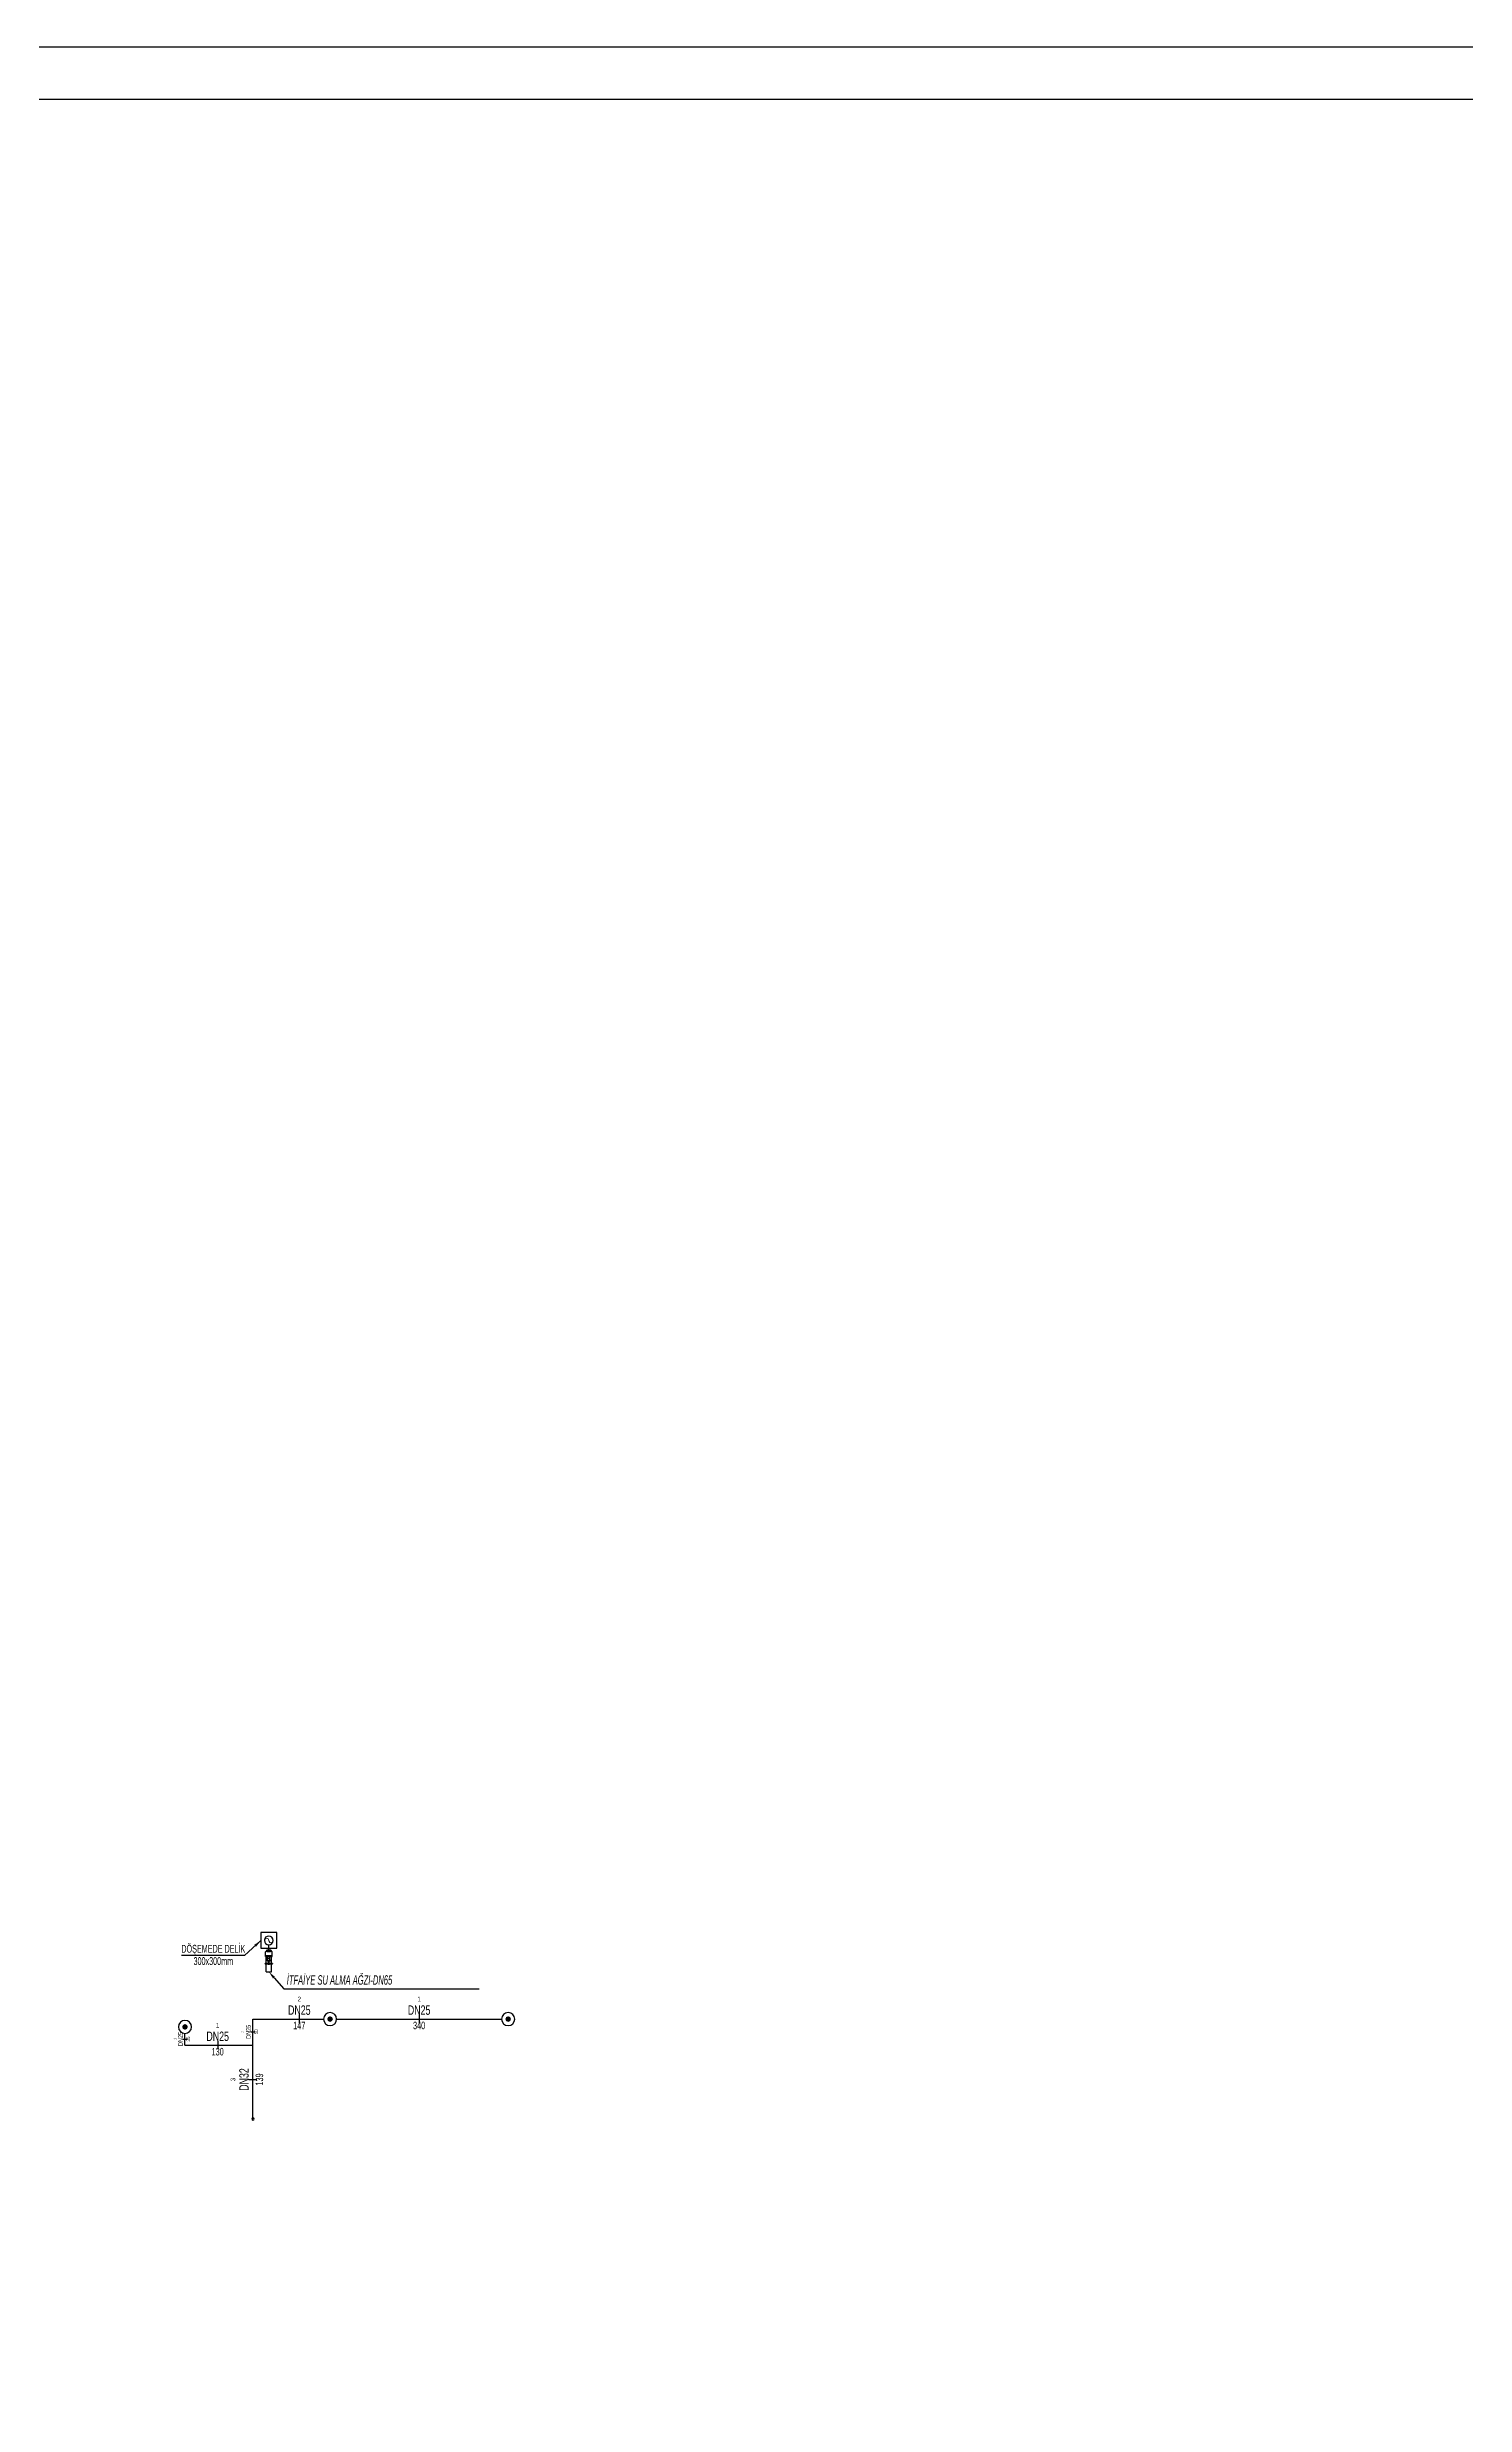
# Model space of a CAD drawing. Header units: centimetres. Extents: x 394264 to 551709, y 50011 to 59011.
# Drawn here: x 432152 to 434858, y 54511 to 59011 of the extents above; entities that cross this region are included whole.
import ezdxf
from ezdxf import colors
from ezdxf.entities.mleader import LeaderData, LeaderLine
from ezdxf.enums import TextEntityAlignment as Align
from ezdxf.math import Vec2, Vec3

# ---------------------------------------------------------------- set-up
doc = ezdxf.new("R2010")
doc.units = ezdxf.units.CM
doc.layers.get('0').update_dxf_attribs({"lineweight": 9})
for name, color, linetype, lineweight in [('-M-FIRE REZERVASYON', 2, 'Continuous', 30), ('-M-FIRE RISER', 7, 'Continuous', 30), ('-M-FIRE VALVE', 7, 'Continuous', 30), ('-M-YNGN-ZON3', 6, 'SP', 30), ('0-KRCN-Z-ANTET', 71, 'Continuous', 30)]:
    doc.layers.add(name, color=color, linetype=linetype, lineweight=lineweight)
for name, color, linetype in [('-M-YNGN-BORUID', 7, 'Continuous'), ('-M-YNGN-BORUUZUN', 7, 'Continuous'), ('-M-YNGN-BORUYUK', 7, 'Continuous'), ('-M-YNGN-SPR-YUK', 7, 'Continuous'), ('-M-YNGN-ZON3-CAP-', 7, 'Continuous'), ('-M-YNGN-ZON3-SPR-', 7, 'Continuous')]:
    doc.layers.add(name, color=color, linetype=linetype)
doc.layers.add('-M-YNGN-SPR-CAPCIZGI', color=188, linetype='Continuous', plot=False)
doc.styles.add('CIZGI', font='tahoma.ttf', dxfattribs={"width": 0.8, "oblique": 20})
doc.styles.add('GMD_', font='ARIALNI.TTF', dxfattribs={"height": 18})
doc.styles.add('HCAD', font='HCAD.SHX', dxfattribs={"width": 0.8, "height": 0.2})
doc.styles.add('PIPESIZE', font='hcad.shx', dxfattribs={"width": 0.8})
doc.styles.add('SPR-NOT', font='romans.shx')
doc.styles.get("Standard").update_dxf_attribs({"font": 'arial.ttf'})
doc.styles.add('YAZI', font='arial.ttf', dxfattribs={"width": 0.6, "height": 40})
doc.linetypes.add('SP', pattern='A,2,-0.1,["SP",CIZGI,S=0.14,R=0.2,X=0,Y=-0.07],-0.255', length=2.355)
doc.dimstyles.get("Standard").update_dxf_attribs({"dimtxt": 0.18, "dimasz": 0.18, "dimexe": 0.18, "dimexo": 0.0625, "dimgap": 0.09, "dimtad": 0, "dimtih": 1, "dimtoh": 1, "dimdec": 4, "dimzin": 0, "dimdsep": 46, "dimtxsty": 'Standard', "dimcen": 0.09, "dimadec": 0, "dimazin": 0, "dimtfac": 1, "dimtdec": 4, "dimtofl": 0, "dimtmove": 0, "dimatfit": 3, "dimfxl": 1, "dimtolj": 1, "dimtzin": 0, "dimarcsym": 0})

# ---------------------------------------------------------------- blocks, each defined once
blk = doc.blocks.new('*U45')
at = {"color": 0, "linetype": 'Continuous', "lineweight": 30}
blk.add_circle((0, 0), 8.5, dxfattribs=at)
at = {"color": 8, "linetype": 'Continuous', "lineweight": 9}
for centre, start, end in [((0, 4.25), 90, 270), ((0, -4.25), 270, 90)]:
    blk.add_arc(centre, 4.25, start, end, dxfattribs=at)
blk = doc.blocks.new('*U146')
at = {"color": 0, "linetype": 'ByBlock'}
for p, q in [((14.4, 0), (0, 0)), ((14.4, 4.8), (14.4, -4.8)), ((14.6, 3.9), (14.4, 4.8)), ((14.9, 4.7), (14.6, 3.9)), ((15.5, -3.9), (14.6, 3.9)), ((14.6, -3.9), (14.6, 0.2)), ((14.7, -5.4), (14.7, 5.4)), ((15.5, 3.9), (15.3, 4.7)), ((15.8, 4.7), (15.5, 3.9)), ((16.4, -3.9), (15.5, 3.9)), ((15.6, 6.3), (17.6, 6.3)), ((17.6, 2.7), (15.6, 2.7)), ((16.4, 3.9), (16.2, 4.7)), ((16.7, 4.7), (16.4, 3.9)), ((17.3, -3.9), (16.4, 3.9)), ((17.3, 3.9), (17.1, 4.7)), ((17.3, 3.9), (17.5, 4.8)), ((17.3, 3.9), (17.3, 0.2)), ((17.5, 4.8), (17.5, -4.8)), ((17.6, -7.1), (17.6, 7.1)), ((18.1, -8.1), (18.1, 8.1)), ((30.3, 9.3), (19, 9.1)), ((28.8, 9.3), (28.8, -9.3)), ((30.5, 9.1), (30.5, -9.1)), ((31.2, 9.3), (30.7, 9.3)), ((31.4, 9.2), (31.4, -9.2)), ((31.9, 3.5), (31.4, 9.2)), ((51, 7.6), (31.5, 7.6)), ((32.1, -3.2), (32.1, 3.2)), ((41.5, 3.2), (32.3, 3.2)), ((36.2, 2.7), (36.2, -2.7)), ((41.5, 4.3), (41.5, -4.3)), ((42.8, 4.3), (41.5, 4.3)), ((43.7, 3.5), (43.7, -3.5)), ((51, 1.2), (43.7, 1.2)), ((51, -10), (51, 10)), ((52.3, -9.4), (52.3, 9.4)), ((73.2, 7.6), (52.3, 7.6)), ((52.5, 2.2), (52.3, 2.2)), ((52.6, -2.1), (52.6, 2.1)), ((53.4, 0.9), (52.6, 0.9)), ((52.7, 1.8), (53.2, 1.8)), ((53.4, -1.6), (53.4, 1.6)), ((73.2, 7.6), (73.2, -7.6)), ((14.6, -3.9), (14.4, -4.8)), ((14.9, -4.7), (14.6, -3.9)), ((15.5, -3.9), (15.3, -4.7)), ((15.8, -4.7), (15.5, -3.9)), ((17.6, -2.7), (15.6, -2.7)), ((15.6, -6.3), (17.6, -6.3)), ((16.4, -3.9), (16.2, -4.7)), ((16.7, -4.7), (16.4, -3.9)), ((17.3, -3.9), (17.1, -4.7)), ((17.3, -3.9), (17.5, -4.8)), ((30.3, -9.3), (19, -9.1)), ((30.3, -9.3), (28.6, -9.3)), ((31.2, -9.3), (30.7, -9.3)), ((31.9, -3.5), (31.4, -9.2)), ((51, -7.6), (31.5, -7.6)), ((41.5, -3.2), (32.3, -3.2)), ((42.8, -4.3), (41.5, -4.3)), ((51, -1.2), (43.7, -1.2)), ((52.5, -2.2), (52.3, -2.2)), ((73.2, -7.6), (52.3, -7.6)), ((53.4, -0.9), (52.6, -0.9)), ((52.7, -1.8), (53.2, -1.8))]:
    blk.add_line(p, q, dxfattribs=at)
for centre, major_axis, start_param, end_param in [((15.6, 5.4), (-0.594, -0.594), 3.926991, 5.497787), ((15.6, 3.5), (0.594, -0.594), 3.926991, 5.497787), ((15.6, 1.8), (0.594, -0.594), 2.356194, 3.926991), ((15.1, 4.6), (-0.148, -0.148), 2.68794, 5.240734), ((16, 4.6), (-0.148, -0.148), 2.68794, 5.240734), ((16.9, 4.6), (0.148, -0.148), 1.117144, 3.669937), ((21.8, 5.6), (-3.2, -3.2), 4.597952, 5.148059), ((30.3, 9.1), (-0.148, -0.148), 2.356194, 3.926991), ((30.7, 9.1), (-0.148, -0.148), 3.926991, 5.497787), ((31.2, 9.1), (0.148, -0.148), 0.89175, 2.356194), ((32.3, 3.6), (-0.297, -0.297), 5.604139, 7.068583), ((35.8, 2.7), (-0.297, -0.297), 2.356194, 3.926991), ((42.8, 3.5), (-0.594, -0.594), 2.356194, 3.926991), ((42.8, 2.9), (-0.594, -0.594), 0.785398, 2.356194), ((42.8, 1.2), (0.594, -0.594), 0.785398, 2.356194), ((50.4, 6.9), (2.22, -2.22), 1.710342, 2.151456), ((52.5, 2.1), (0.0742, -0.0742), 0.785398, 2.356194), ((52.7, 2), (-0.0742, -0.0742), 5.497787, 7.068583), ((53.2, 1.6), (-0.148, -0.148), 2.356194, 3.926991), ((15.6, -1.8), (-0.594, -0.594), 5.497787, 7.068583), ((15.6, -3.5), (0.594, -0.594), 2.356194, 3.926991), ((15.6, -5.4), (0.594, -0.594), 3.926991, 5.497787), ((15.1, -4.6), (-0.148, -0.148), 5.754841, 8.307634), ((16, -4.6), (-0.148, -0.148), 5.754841, 8.307634), ((16.9, -4.6), (-0.148, -0.148), 5.754841, 8.307634), ((21.8, -5.6), (-3.2, -3.2), 5.847515, 6.397622), ((30.3, -9.1), (-0.148, -0.148), 0.785398, 2.356194), ((30.7, -9.1), (0.148, -0.148), 3.926991, 5.497787), ((31.2, -9.1), (-0.148, -0.148), 0.785398, 2.249843), ((32.3, -3.6), (-0.297, -0.297), 3.926991, 5.391435), ((35.8, -2.7), (-0.297, -0.297), 0.785398, 2.356194), ((42.8, -1.2), (-0.594, -0.594), 0.785398, 2.356194), ((42.8, -2.9), (0.594, -0.594), 0.785398, 2.356194), ((42.8, -3.5), (0.594, -0.594), -0.785398, 0.785398), ((50.4, -6.9), (2.22, -2.22), -0.58066, -0.139545), ((52.5, -2.1), (-0.0742, -0.0742), 0.785398, 2.356194), ((52.7, -2), (0.0742, -0.0742), 2.356194, 3.926991), ((53.2, -1.6), (-0.148, -0.148), 0.785398, 2.356194)]:
    blk.add_ellipse(centre, major_axis=major_axis, ratio=1, start_param=start_param, end_param=end_param, dxfattribs=at)
blk = doc.blocks.new('*U67')
at = {"color": 0, "linetype": 'Continuous'}
blk.add_circle((0, 0), 2.15, dxfattribs=at)
at = {"color": 8, "linetype": 'Continuous', "lineweight": 0}
for centre, start, end in [((0, 1.1), 90, 270), ((0, -1.1), 270, 90)]:
    blk.add_arc(centre, 1.07, start, end, dxfattribs=at)
blk = doc.blocks.new('SP-C-UP-12')
at = {"ltscale": 10}
blk.add_line((0, 0), (0, 0), dxfattribs=at)
at = {"color": 1, "linetype": 'Continuous'}
blk.add_circle((0, 0), 12.5, dxfattribs=at)
at = {"ltscale": 10}
for points in [[(-5.4, 0), (-3.8, 3.8), (-3.8, -3.8), (0, 5.4)], [(-3.8, -3.8), (0, 5.4), (0, -5.4), (3.8, 3.8)], [(0, -5.4), (3.8, 3.8), (3.8, -3.8), (5.4, 0)]]:
    blk.add_solid(points, dxfattribs=at)
at = {"layer": '-M-YNGN-SPR-YUK', "style": 'SPR-NOT', "width": 0.5, "flags": 9}
for tag, p in [('YUK', (0, 17.8)), ('CAP', (0, 14.4)), ('TIP', (0.2, 10.8))]:
    blk.add_attdef(tag, text='', height=2.5, dxfattribs=at).set_placement(p, align=Align.MIDDLE_CENTER)
blk = doc.blocks.new('SPRKL100')
at = {"layer": '-M-YNGN-SPR-CAPCIZGI'}
blk.add_line((0, 0.43), (0, -0.43), dxfattribs=at)
at = {"layer": '-M-YNGN-BORUID', "color": 0, "style": 'HCAD', "width": 0.8, "flags": 1}
blk.add_attdef('DIC', text='', height=0.4, dxfattribs=at).set_placement((0, -1.69), align=Align.CENTER)
at = {"layer": '-M-YNGN-BORUUZUN', "color": 0, "style": 'HCAD', "width": 0.7}
blk.add_attdef('BOY', text='', height=0.8, dxfattribs=at).set_placement((0, -1.08), align=Align.CENTER)
at = {"layer": '-M-YNGN-BORUYUK', "color": 6, "style": 'PIPESIZE', "width": 0.8}
blk.add_attdef('YUK', text='', height=0.5, dxfattribs=at).set_placement((0, 1.87), align=Align.CENTER)
at = {"color": 0, "style": 'PIPESIZE', "width": 0.7}
blk.add_attdef('CAP', text='', height=1, dxfattribs=at).set_placement((0, 0.45), align=Align.CENTER)
blk = doc.blocks.new('A$C69E72DED')
at = {"layer": '-M-YNGN-ZON3', "ltscale": 50}
for p, q in [((432414.7, 55197.6), (432414.7, 55220.1)), ((432544.4, 55247.6), (432679.1, 55247.6)), ((432544.4, 55197.6), (432544.4, 55247.6)), ((432704.1, 55247.6), (433019.1, 55247.6)), ((432414.7, 55197.6), (432544.4, 55197.6)), ((432544.4, 55058.9), (432544.4, 55197.6))]:
    blk.add_line(p, q, dxfattribs=at)
at = {"layer": '-M-YNGN-ZON3-CAP-', "xscale": 18, "yscale": 18, "zscale": 18}
for p, values in [((432632.9, 55247.6), {'YUK': '2', 'CAP': 'DN25', 'BOY': '147'}), ((432861.6, 55247.6), {'YUK': '1', 'CAP': 'DN25', 'BOY': '340'}), ((432477.1, 55197.6), {'YUK': '1', 'CAP': 'DN25', 'BOY': '130'})]:
    blk.add_blockref('SPRKL100', p, dxfattribs=at).add_auto_attribs(values)
at = {"layer": '-M-YNGN-ZON3-CAP-', "rotation": 90}
for p, xscale, yscale, zscale, values in [((432414.7, 55209.5), 9, 9, 9, {'YUK': '1', 'CAP': 'DN25', 'BOY': '35'}), ((432544.4, 55223.2), 9, 9, 9, {'YUK': '2', 'CAP': 'DN25', 'BOY': '50'}), ((432544.4, 55132.2), 18, 18, 18, {'YUK': '3', 'CAP': 'DN32', 'BOY': '139'})]:
    blk.add_blockref('SPRKL100', p, dxfattribs=dict(at, xscale=xscale, yscale=yscale, zscale=zscale)).add_auto_attribs(values)
at = {"layer": '-M-YNGN-ZON3-SPR-', "xscale": -1}
for p in [(432691.6, 55247.6), (433031.6, 55247.6), (432414.7, 55232.6)]:
    blk.add_blockref('SP-C-UP-12', p, dxfattribs=at)
blk = doc.blocks.new('A$C69E72E11')
at = {"layer": '-M-YNGN-ZON3', "ltscale": 50}
blk.add_blockref('A$C69E72DED', (0, 0), dxfattribs=at)

msp = doc.modelspace()

# ---------------------------------------------------------------- linework, layer by layer
at = {"layer": '-M-FIRE REZERVASYON'}
msp.add_lwpolyline([(432559.7, 55412.6), (432559.7, 55382.6), (432589.7, 55382.6), (432589.7, 55412.6)], close=True, dxfattribs=at)
at = {"layer": '0-KRCN-Z-ANTET'}
for points in [[(394264.1, 50011.3), (551709.3, 50011.3), (551709.3, 59011.3), (394264.1, 59011.3)], [(405564.1, 50111.3), (437064.1, 50111.3), (437064.1, 58911.3), (405564.1, 58911.3)]]:
    msp.add_lwpolyline(points, close=True, dxfattribs=at)

# ---------------------------------------------------------------- block references
at = {"layer": '-M-FIRE RISER', "linetype": 'Continuous', "xscale": -1, "rotation": 89.9999999999995}
msp.add_blockref('*U45', (432574.7, 55397.6), dxfattribs=at)
at = {"layer": '-M-FIRE RISER', "linetype": 'Continuous', "xscale": -1}
msp.add_blockref('*U67', (432544.4, 55056.7), dxfattribs=at)
at = {"layer": '-M-FIRE VALVE', "xscale": -0.7000000000000011, "yscale": 0.7000000000000011, "zscale": 0.7000000000000011, "rotation": 89.99999999999946}
msp.add_blockref('*U146', (432574.7, 55389.1), dxfattribs=at)
at = {"layer": '-M-YNGN-ZON3', "ltscale": 50}
msp.add_blockref('A$C69E72E11', (0, 0), dxfattribs=at)

# ---------------------------------------------------------------- texts
at = {"layer": '-M-FIRE REZERVASYON', "style": 'YAZI', "width": 0.6}
msp.add_text('DÖŞEMEDE DELİK', height=15, dxfattribs=at).set_placement((432468.8, 55369.7), align=Align.BOTTOM_CENTER)
msp.add_text('300x300mm', height=15, dxfattribs=at).set_placement((432468.8, 55365.8), align=Align.TOP_CENTER)

# ---------------------------------------------------------------- leaders
at = {"layer": '-M-FIRE REZERVASYON'}
msp.add_leader([(432559.7, 55397.6), (432528.2, 55368.6), (432407.8, 55368.6)], dimstyle='Standard', override={"dimscale": 100, "dimasz": 0.15, "dimfxl": 0.18}, dxfattribs=at)
at = {"layer": '-M-FIRE VALVE'}
ml = msp.add_multileader_mtext('Standard', dxfattribs=at)
ml.set_content('\\W0.7;İTFAİYE SU ALMA AĞZI-DN65', color=256, style='GMD_')
ml.set_leader_properties(color=256)
ml.build(insert=Vec2(0, 0))
ml.multileader.update_dxf_attribs({"text_left_attachment_type": 5, "text_right_attachment_type": 5, "dogleg_length": 1, "arrow_head_size": 15})
ctx = ml.context
ctx.base_point, ctx.char_height, ctx.arrow_head_size, ctx.landing_gap_size, ctx.plane_origin = Vec3(432604.2, 55305.5), 18, 15, 5, Vec3(433171.8, 54656.2)
ctx.left_attachment, ctx.right_attachment, ctx.text_align_type, ctx.attachment_type = 5, 5, 1, 1
notes = []
notes.append((ctx, [(0, (1, 1, 0), (432603.2, 55305.5), (1, 0), 1, [(0, [(432574.7, 55337.8)], 0, [])])]))
ctx.mtext.insert, ctx.mtext.width, ctx.mtext.alignment, ctx.mtext.flow_direction = Vec3(432709.6, 55331.2), 389.572, 2, 5
for ctx, leaders in notes:
    for number, flags, end, landing, length, lines in leaders:
        leader = LeaderData()
        leader.index, (leader.has_last_leader_line, leader.has_dogleg_vector, leader.attachment_direction) = number, flags
        leader.last_leader_point, leader.dogleg_vector, leader.dogleg_length = Vec3(end), Vec3(landing), length
        for number, points, colour, breaks in lines:
            line = LeaderLine()
            line.index, line.vertices, line.color, line.breaks = number, Vec3.list(points), colors.encode_raw_color(colour), breaks
            leader.lines.append(line)
        ctx.leaders.append(leader)

doc.saveas('drawing.dxf')
